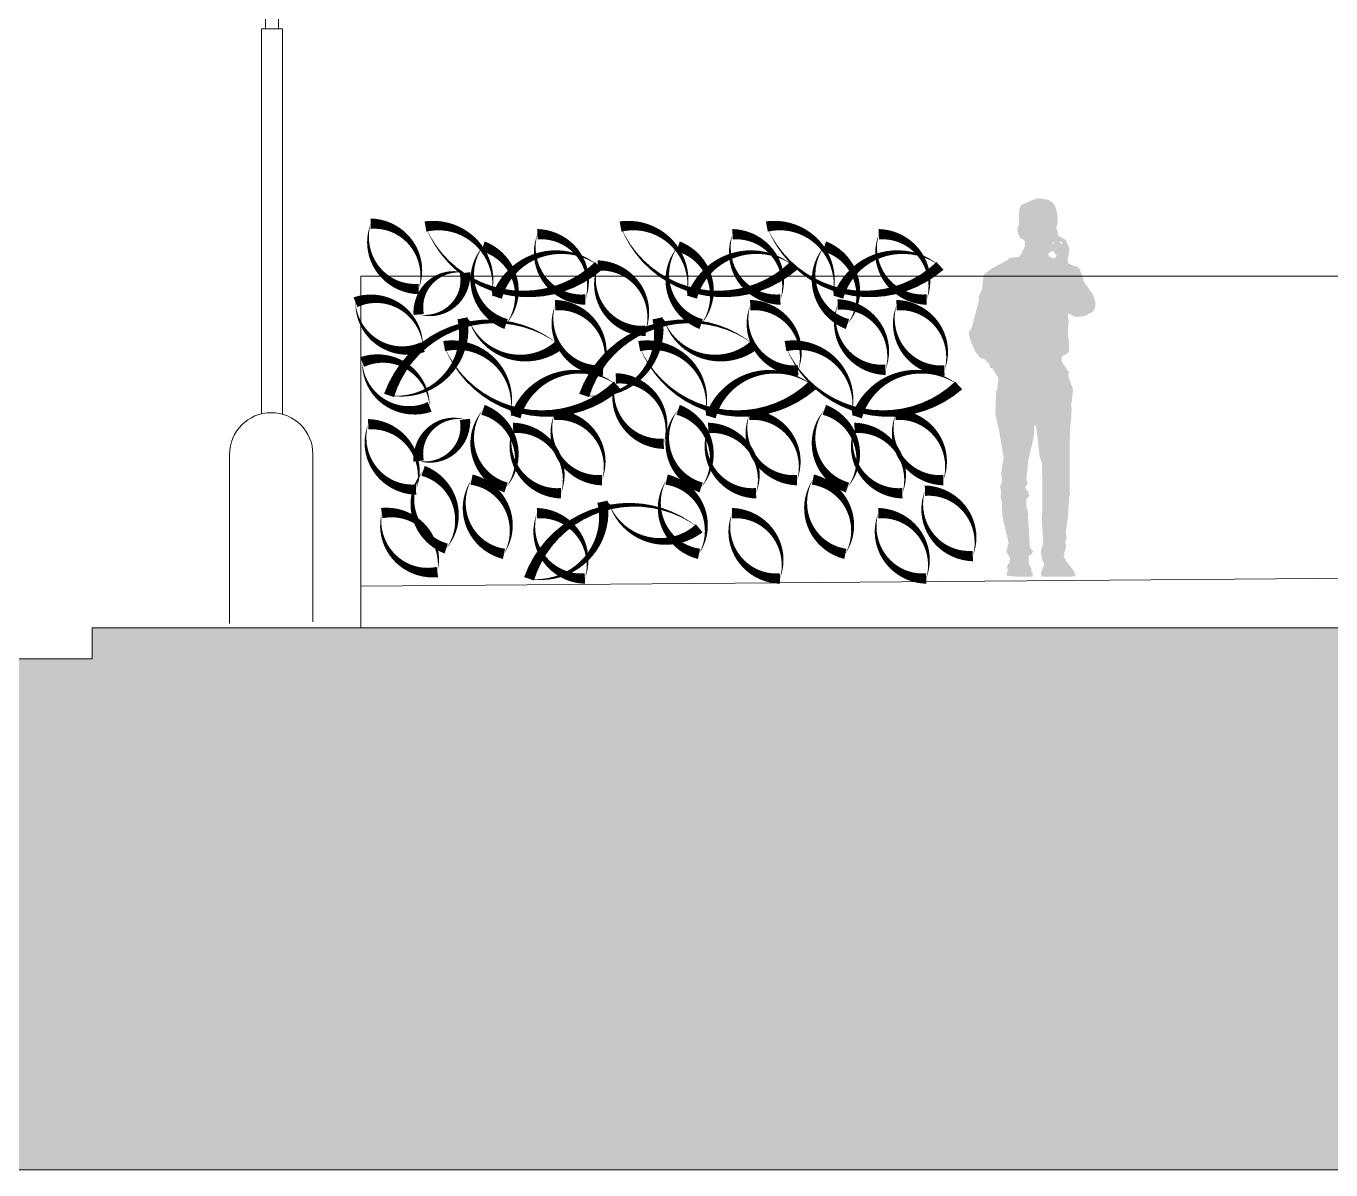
# Model space of a CAD drawing. Header units: metres. Extents: x -45 to 1930, y -347 to 488.
# Drawn here: x 109.89 to 116.15, y -257.27 to -251.78 of the extents above; entities that cross this region are included whole.
import ezdxf

# ---------------------------------------------------------------- set-up
doc = ezdxf.new("R2010")
doc.units = ezdxf.units.M
for name, color, linetype in [('2 lidi', 4, 'Continuous'), ('SRAFY', 3, 'Continuous'), ('zariz.predmety', 203, 'Continuous')]:
    doc.layers.add(name, color=color, linetype=linetype)
doc.layers.add('FLOATINGWINDOWS', color=2, linetype='Continuous', plot=False)

# ---------------------------------------------------------------- blocks, each defined once
blk = doc.blocks.new('pan')
at = {"layer": '2 lidi'}
h = blk.add_hatch(color=254, dxfattribs=at)
h.dxf.hatch_style = 1
h.paths.add_polyline_path([(162.087, 139.2882), (162.087, 139.3041), (162.075, 139.3226), (162.0393, 139.455), (162.0393, 139.4736), (162.0366, 139.4868), (162.0287, 139.4987), (162.0247, 139.5146), (162.0181, 139.5703), (162.0128, 139.5822), (161.9783, 139.6073), (161.9081, 139.6457), (161.8895, 139.659), (161.8485, 139.663), (161.8392, 139.6735), (161.8286, 139.6947), (161.8207, 139.708), (161.818, 139.7358), (161.8286, 139.749), (161.8379, 139.749), (161.8511, 139.7715), (161.8551, 139.7914), (161.8538, 139.81), (161.8485, 139.8152), (161.8471, 139.8828), (161.8392, 139.9106), (161.8233, 139.9187), (161.7942, 139.9312), (161.7663, 139.9418), (161.7471, 139.9444), (161.7041, 139.9365), (161.6782, 139.9153), (161.6696, 139.8934), (161.663, 139.861), (161.6623, 139.8299), (161.665, 139.8147), (161.6689, 139.8034), (161.6696, 139.8001), (161.667, 139.7981), (161.6623, 139.7862), (161.6597, 139.763), (161.6524, 139.761), (161.6338, 139.7504), (161.6232, 139.7451), (161.6213, 139.7412), (161.6067, 139.7047), (161.6067, 139.6961), (161.6133, 139.6538), (161.6146, 139.6425), (161.6107, 139.6326), (161.6027, 139.6279), (161.5822, 139.6193), (161.5683, 139.6167), (161.559, 139.6094), (161.5384, 139.5577), (161.5384, 139.5485), (161.5073, 139.5023), (161.4941, 139.4857), (161.4901, 139.4738), (161.4855, 139.4605), (161.4815, 139.4499), (161.4808, 139.4307), (161.4848, 139.4122), (161.4947, 139.3996), (161.5113, 139.391), (161.5252, 139.3831), (161.5398, 139.3784), (161.5484, 139.3771), (161.5709, 139.3751), (161.5789, 139.3778), (161.5908, 139.3798), (161.6027, 139.3897), (161.6073, 139.3917), (161.614, 139.3851), (161.6107, 139.3625), (161.6087, 139.346), (161.6126, 139.3288), (161.6133, 139.2877), (161.6073, 139.2546), (161.6087, 139.2341), (161.6073, 139.2076), (161.6173, 139.1977), (161.6325, 139.1917), (161.6431, 139.1838), (161.6431, 139.1665), (161.6385, 139.1526), (161.6279, 139.1407), (161.6153, 139.1182), (161.6073, 139.1089), (161.6113, 139.0997), (161.608, 139.0798), (161.5888, 139.0289), (161.5921, 138.9892), (161.5967, 138.9554), (161.5954, 138.9296), (161.5974, 138.8872), (161.6014, 138.8515), (161.6047, 138.7767), (161.604, 138.7151), (161.604, 138.6694), (161.604, 138.6429), (161.6054, 138.5431), (161.6027, 138.5285), (161.6054, 138.5146), (161.6073, 138.5066), (161.612, 138.4285), (161.6166, 138.3875), (161.6213, 138.3577), (161.6232, 138.3398), (161.6193, 138.3173), (161.6259, 138.2941), (161.6219, 138.2756), (161.6266, 138.2517), (161.6312, 138.2451), (161.6299, 138.2391), (161.6292, 138.2352), (161.6338, 138.2299), (161.6266, 138.2115), (161.5961, 138.1711), (161.5835, 138.1552), (161.5822, 138.1466), (161.5782, 138.1439), (161.5775, 138.1327), (161.5967, 138.1284), (161.7398, 138.1284), (161.7425, 138.1505), (161.7365, 138.1591), (161.7253, 138.1923), (161.7339, 138.2028), (161.7359, 138.2095), (161.7425, 138.2452), (161.7425, 138.2578), (161.7312, 138.2863), (161.7385, 138.404), (161.7352, 138.4557), (161.7359, 138.5914), (161.7378, 138.6748), (161.7484, 138.7033), (161.7571, 138.7789), (161.765, 138.8488), (161.7743, 138.8567), (161.7756, 138.8037), (161.8048, 138.6806), (161.8061, 138.6488), (161.8101, 138.613), (161.8127, 138.5958), (161.8061, 138.576), (161.818, 138.5601), (161.8127, 138.5455), (161.8034, 138.5376), (161.7995, 138.5164), (161.8127, 138.4978), (161.8127, 138.4647), (161.8061, 138.4475), (161.8021, 138.38), (161.7955, 138.2701), (161.7796, 138.2502), (161.7849, 138.2422), (161.7915, 138.2303), (161.8021, 138.2316), (161.8008, 138.1946), (161.7955, 138.1813), (161.7875, 138.1641), (161.7889, 138.1535), (161.7822, 138.1482), (161.7822, 138.1284), (161.7981, 138.1284), (161.8551, 138.1284), (161.9068, 138.1337), (161.9041, 138.1548), (161.8988, 138.1588), (161.9054, 138.1734), (161.9028, 138.184), (161.8922, 138.1999), (161.8909, 138.2211), (161.9028, 138.2383), (161.9081, 138.2502), (161.9028, 138.274), (161.8975, 138.2899), (161.928, 138.421), (161.9293, 138.4833), (161.9359, 138.5098), (161.9333, 138.5415), (161.9386, 138.5561), (161.9359, 138.5667), (161.9293, 138.5852), (161.9293, 138.5998), (161.9333, 138.6104), (161.9319, 138.6329), (161.9293, 138.6568), (161.9213, 138.6978), (161.9412, 138.8183), (161.9611, 138.907), (161.9584, 139.0037), (161.9584, 139.0183), (161.9518, 139.0276), (161.9505, 139.0461), (161.9505, 139.058), (161.9465, 139.0686), (161.9492, 139.0895), (161.9531, 139.0922), (161.977, 139.1306), (161.9863, 139.1306), (161.9889, 139.1452), (162.0101, 139.1703), (162.034, 139.1796), (162.0578, 139.2087), (162.0777, 139.2537)])
h.paths.add_polyline_path([(161.6776, 139.6551), (161.6696, 139.6657), (161.6683, 139.6724), (161.6709, 139.6777), (161.6776, 139.675), (161.6789, 139.6882), (161.6842, 139.6922), (161.6948, 139.6882), (161.7027, 139.6829), (161.708, 139.675), (161.7027, 139.6644), (161.6895, 139.6591)], flags=16)
h.paths.add_polyline_path([(161.6829, 139.724), (161.6789, 139.7333), (161.6842, 139.7333), (161.6868, 139.7293), (161.6882, 139.7253)], flags=16)
h.paths.add_polyline_path([(161.6378, 139.7227), (161.6418, 139.7333), (161.6577, 139.7386), (161.6484, 139.7293)], flags=16)

msp = doc.modelspace()

# ---------------------------------------------------------------- hatches: boundary and pattern name
at = {"layer": 'SRAFY', "linetype": 'Continuous', "lineweight": 0}
msp.add_hatch(color=251, dxfattribs=at).paths.add_polyline_path([(91.814433, -253.627021), (91.814433, -257.26569), (216.03018, -257.26569), (216.03018, -245.101004), (214.509782, -246.101004), (209.897095, -247.291004), (168.294923, -251.256004), (156.947883, -251.556004), (141.950195, -252.96392), (138.549188, -252.96392), (135.214086, -253.17352), (127.549188, -253.915358), (127.249188, -253.940827), (118.731597, -254.66392), (110.210178, -254.66392), (110.210178, -254.81392), (104.210178, -254.81392), (104.210178, -254.66392), (103.170297, -254.66392), (100.660283, -253.627021)])

# ---------------------------------------------------------------- linework, layer by layer
at = {"linetype": 'Continuous', "lineweight": 0}
for p, q in [((111.042659, -251.790544), (111.042659, -249.464231)), ((111.10451, -251.790544), (111.10451, -249.464231)), ((111.023585, -253.637661), (111.023585, -251.790544)), ((111.023585, -251.790544), (111.123585, -251.790544)), ((111.123585, -253.63975), (111.123585, -251.790544)), ((110.869538, -254.644486), (110.869538, -253.83231)), ((111.269538, -254.636273), (111.269538, -253.83231))]:
    msp.add_line(p, q, dxfattribs=at)
msp.add_arc((111.069538, -253.83231), 0.2, 0, 180, dxfattribs=at)
at = {"layer": 'FLOATINGWINDOWS', "linetype": 'Continuous', "lineweight": 0, "flags": 128}
msp.add_lwpolyline([(91.814433, -253.627021), (91.814433, -257.26569), (216.03018, -257.26569), (216.03018, -245.101004), (214.509782, -246.101004), (209.897095, -247.291004), (168.294923, -251.256004), (156.947883, -251.556004), (141.950195, -252.96392), (138.549188, -252.96392), (135.214086, -253.17352), (135.214086, -253.17352), (127.549188, -253.915358), (127.249188, -253.940827), (118.731597, -254.66392), (110.210178, -254.66392), (110.210178, -254.81392), (104.210178, -254.81392), (104.210178, -254.66392), (103.170297, -254.66392), (100.660283, -253.627021)], close=True, dxfattribs=at)
at = {"layer": 'SRAFY', "linetype": 'Continuous', "lineweight": 0}
for p, q in [((111.499188, -254.66392), (111.499188, -252.97702)), ((118.731597, -252.97702), (111.499188, -252.97702)), ((117.249188, -254.418818), (111.499188, -254.46392)), ((117.249188, -254.66392), (110.210178, -254.66392)), ((110.210178, -254.66392), (110.210178, -254.81392)), ((110.210178, -254.81392), (104.210178, -254.81392)), ((91.814433, -257.26569), (138.549188, -257.26569))]:
    msp.add_line(p, q, dxfattribs=at)
at = {"layer": 'zariz.predmety', "color": 253, "linetype": 'Continuous', "ltscale": 0.001}
for points in [[(111.547018, -252.725161, 0, 0, 0.52056705), (111.547018, -252.725161, 0, 0.05, 0.52056705), (111.776963, -253.038902, 0, 0.05, 0.52056705), (111.547018, -252.725161, 0.05, 0.05, 0)], [(112.640743, -252.927788, 0, 0, 0.52056705), (112.640743, -252.927788, 0, 0.05, 0.52056705), (112.152381, -253.077619, 0, 0.05, 0.52056705), (112.129279, -253.055939, 0, 0.05, 0.52056705), (111.809907, -252.738844, 0, 0.05, 0.52056705), (112.640743, -252.927788, 0.05, 0.05, 0)], [(113.576875, -252.927788, 0, 0, 0.52056705), (113.576875, -252.927788, 0, 0.05, 0.52056705), (113.088513, -253.077619, 0, 0.05, 0.52056705), (113.065412, -253.055939, 0, 0.05, 0.52056705), (112.74604, -252.738844, 0, 0.05, 0.52056705), (113.576875, -252.927788, 0.05, 0.05, 0)], [(114.278977, -252.927788, 0, 0, 0.52056705), (114.278977, -252.927788, 0, 0.05, 0.52056705), (113.790615, -253.077619, 0, 0.05, 0.52056705), (113.767513, -253.055939, 0, 0.05, 0.52056705), (113.448141, -252.738844, 0, 0.05, 0.52056705), (114.278977, -252.927788, 0.05, 0.05, 0)], [(112.577162, -253.089668, 0, 0, 0.52056705), (112.577162, -253.089668, 0, 0.05, 0.52056705), (112.347218, -252.775927, 0, 0.05, 0.52056705), (112.577162, -253.089668, 0.05, 0.05, 0)], [(113.513295, -253.089668, 0, 0, 0.52056705), (113.513295, -253.089668, 0, 0.05, 0.52056705), (113.28335, -252.775927, 0, 0.05, 0.52056705), (113.513295, -253.089668, 0.05, 0.05, 0)], [(114.215396, -253.089668, 0, 0, 0.52056705), (114.215396, -253.089668, 0, 0.05, 0.52056705), (113.985452, -252.775927, 0, 0.05, 0.52056705), (114.215396, -253.089668, 0.05, 0.05, 0)], [(112.196611, -253.207009, 0, 0, 0.52056705), (112.196611, -253.207009, 0, 0.05, 0.52056705), (112.086161, -252.834036, 0, 0.05, 0.52056705), (112.196611, -253.207009, 0.05, 0.05, 0)], [(113.132744, -253.207009, 0, 0, 0.52056705), (113.132744, -253.207009, 0, 0.05, 0.52056705), (113.022294, -252.834036, 0, 0.05, 0.52056705), (113.132744, -253.207009, 0.05, 0.05, 0)], [(113.834845, -253.207009, 0, 0, 0.52056705), (113.834845, -253.207009, 0, 0.05, 0.52056705), (113.724396, -252.834036, 0, 0.05, 0.52056705), (113.834845, -253.207009, 0.05, 0.05, 0)], [(112.86617, -253.239864, 0, 0, 0.52056705), (112.86617, -253.239864, 0, 0.05, 0.52056705), (112.636226, -252.926123, 0, 0.05, 0.52056705), (112.86617, -253.239864, 0.05, 0.05, 0)], [(111.77733, -253.160833, 0, 0, 0.52056705), (111.77733, -253.160833, 0, 0.05, 0.52056705), (111.999623, -252.961124, 0, 0.05, 0.52056705), (111.77733, -253.160833, 0.05, 0.05, 0)], [(111.79769, -253.317569, 0, 0, 0.52056705), (111.79769, -253.317569, 0, 0.05, 0.52056705), (111.473824, -253.102119, 0, 0.05, 0.52056705), (111.79769, -253.317569, 0.05, 0.05, 0)], [(112.662134, -253.429784, 0, 0, 0.52056705), (112.662134, -253.429784, 0, 0.05, 0.52056705), (112.432189, -253.116043, 0, 0.05, 0.52056705), (112.662134, -253.429784, 0.05, 0.05, 0)], [(113.598266, -253.429784, 0, 0, 0.52056705), (113.598266, -253.429784, 0, 0.05, 0.52056705), (113.368322, -253.116043, 0, 0.05, 0.52056705), (113.598266, -253.429784, 0.05, 0.05, 0)], [(114.017507, -253.426476, 0, 0, 0.52056705), (114.017507, -253.426476, 0, 0.05, 0.52056705), (113.787563, -253.112735, 0, 0.05, 0.52056705), (114.017507, -253.426476, 0.05, 0.05, 0)], [(114.300368, -253.429784, 0, 0, 0.52056705), (114.300368, -253.429784, 0, 0.05, 0.52056705), (114.070424, -253.116043, 0, 0.05, 0.52056705), (114.300368, -253.429784, 0.05, 0.05, 0)], [(111.635066, -253.549357, 0, 0, 0.52056705), (111.635066, -253.549357, 0, 0.05, 0.52056705), (111.987522, -253.179597, 0, 0.05, 0.52056705), (112.01828, -253.187189, 0, 0.05, 0.52056705), (112.452009, -253.307298, 0, 0.05, 0.52056705), (111.635066, -253.549357, 0.05, 0.05, 0)], [(112.571199, -253.549357, 0, 0, 0.52056705), (112.571199, -253.549357, 0, 0.05, 0.52056705), (112.923654, -253.179597, 0, 0.05, 0.52056705), (112.954412, -253.187189, 0, 0.05, 0.52056705), (113.388142, -253.307298, 0, 0.05, 0.52056705), (112.571199, -253.549357, 0.05, 0.05, 0)], [(112.730376, -253.501616, 0, 0, 0.52056705), (112.730376, -253.501616, 0, 0.05, 0.52056705), (112.242013, -253.651447, 0, 0.05, 0.52056705), (112.218912, -253.629767, 0, 0.05, 0.52056705), (111.89954, -253.312672, 0, 0.05, 0.52056705), (112.730376, -253.501616, 0.05, 0.05, 0)], [(113.666508, -253.501616, 0, 0, 0.52056705), (113.666508, -253.501616, 0, 0.05, 0.52056705), (113.178146, -253.651447, 0, 0.05, 0.52056705), (113.155044, -253.629767, 0, 0.05, 0.52056705), (112.835672, -253.312672, 0, 0.05, 0.52056705), (113.666508, -253.501616, 0.05, 0.05, 0)], [(114.36861, -253.501616, 0, 0, 0.52056705), (114.36861, -253.501616, 0, 0.05, 0.52056705), (113.880247, -253.651447, 0, 0.05, 0.52056705), (113.857146, -253.629767, 0, 0.05, 0.52056705), (113.537774, -253.312672, 0, 0.05, 0.52056705), (114.36861, -253.501616, 0.05, 0.05, 0)], [(111.830098, -253.604466, 0, 0, 0.52056705), (111.830098, -253.604466, 0, 0.05, 0.52056705), (111.506231, -253.389016, 0, 0.05, 0.52056705), (111.830098, -253.604466, 0.05, 0.05, 0)], [(112.953538, -253.781353, 0, 0, 0.52056705), (112.953538, -253.781353, 0, 0.05, 0.52056705), (112.723593, -253.467613, 0, 0.05, 0.52056705), (112.953538, -253.781353, 0.05, 0.05, 0)], [(112.196445, -253.991305, 0, 0, 0.52056705), (112.196445, -253.991305, 0, 0.05, 0.52056705), (112.085995, -253.618332, 0, 0.05, 0.52056705), (112.196445, -253.991305, 0.05, 0.05, 0)], [(113.132577, -253.991305, 0, 0, 0.52056705), (113.132577, -253.991305, 0, 0.05, 0.52056705), (113.022128, -253.618332, 0, 0.05, 0.52056705), (113.132577, -253.991305, 0.05, 0.05, 0)], [(113.834679, -253.991305, 0, 0, 0.52056705), (113.834679, -253.991305, 0, 0.05, 0.52056705), (113.724229, -253.618332, 0, 0.05, 0.52056705), (113.834679, -253.991305, 0.05, 0.05, 0)], [(111.777164, -253.864132, 0, 0, 0.52056705), (111.777164, -253.864132, 0, 0.05, 0.52056705), (111.999457, -253.664423, 0, 0.05, 0.52056705), (111.777164, -253.864132, 0.05, 0.05, 0)], [(112.656945, -253.956028, 0, 0, 0.52056705), (112.656945, -253.956028, 0, 0.05, 0.52056705), (112.427001, -253.642287, 0, 0.05, 0.52056705), (112.656945, -253.956028, 0.05, 0.05, 0)], [(113.593078, -253.956028, 0, 0, 0.52056705), (113.593078, -253.956028, 0, 0.05, 0.52056705), (113.363133, -253.642287, 0, 0.05, 0.52056705), (113.593078, -253.956028, 0.05, 0.05, 0)], [(114.295179, -253.956028, 0, 0, 0.52056705), (114.295179, -253.956028, 0, 0.05, 0.52056705), (114.065235, -253.642287, 0, 0.05, 0.52056705), (114.295179, -253.956028, 0.05, 0.05, 0)], [(111.534967, -253.687713, 0, 0, 0.52056705), (111.534967, -253.687713, 0, 0.05, 0.52056705), (111.764911, -254.001453, 0, 0.05, 0.52056705), (111.534967, -253.687713, 0.05, 0.05, 0)], [(112.460473, -254.018963, 0, 0, 0.52056705), (112.460473, -254.018963, 0, 0.05, 0.52056705), (112.230528, -253.705222, 0, 0.05, 0.52056705), (112.460473, -254.018963, 0.05, 0.05, 0)], [(113.396605, -254.018963, 0, 0, 0.52056705), (113.396605, -254.018963, 0, 0.05, 0.52056705), (113.166661, -253.705222, 0, 0.05, 0.52056705), (113.396605, -254.018963, 0.05, 0.05, 0)], [(114.098707, -254.018963, 0, 0, 0.52056705), (114.098707, -254.018963, 0, 0.05, 0.52056705), (113.868762, -253.705222, 0, 0.05, 0.52056705), (114.098707, -254.018963, 0.05, 0.05, 0)], [(111.909247, -254.284173, 0, 0, 0.52056705), (111.909247, -254.284173, 0, 0.05, 0.52056705), (111.798797, -253.911201, 0, 0.05, 0.52056705), (111.909247, -254.284173, 0.05, 0.05, 0)], [(112.031041, -253.953176, 0, 0, 0.52056705), (112.031041, -253.953176, 0, 0.05, 0.52056705), (112.186493, -254.309746, 0, 0.05, 0.52056705), (112.031041, -253.953176, 0.05, 0.05, 0)], [(112.967173, -253.953176, 0, 0, 0.52056705), (112.967173, -253.953176, 0, 0.05, 0.52056705), (113.122625, -254.309746, 0, 0.05, 0.52056705), (112.967173, -253.953176, 0.05, 0.05, 0)], [(113.669275, -253.953176, 0, 0, 0.52056705), (113.669275, -253.953176, 0, 0.05, 0.52056705), (113.824727, -254.309746, 0, 0.05, 0.52056705), (113.669275, -253.953176, 0.05, 0.05, 0)], [(112.306821, -254.429254, 0, 0, 0.52056705), (112.306821, -254.429254, 0, 0.05, 0.52056705), (112.659276, -254.059494, 0, 0.05, 0.52056705), (112.690034, -254.067086, 0, 0.05, 0.52056705), (113.123763, -254.187195, 0, 0.05, 0.52056705), (112.306821, -254.429254, 0.05, 0.05, 0)], [(114.436584, -254.320181, 0, 0, 0.52056705), (114.436584, -254.320181, 0, 0.05, 0.52056705), (114.20664, -254.006441, 0, 0.05, 0.52056705), (114.436584, -254.320181, 0.05, 0.05, 0)], [(111.600142, -254.113964, 0, 0, 0.52056705), (111.600142, -254.113964, 0, 0.05, 0.52056705), (111.866904, -254.397065, 0, 0.05, 0.52056705), (111.600142, -254.113964, 0.05, 0.05, 0)], [(112.574722, -254.428136, 0, 0, 0.52056705), (112.574722, -254.428136, 0, 0.05, 0.52056705), (112.344778, -254.114395, 0, 0.05, 0.52056705), (112.574722, -254.428136, 0.05, 0.05, 0)], [(113.510855, -254.428136, 0, 0, 0.52056705), (113.510855, -254.428136, 0, 0.05, 0.52056705), (113.28091, -254.114395, 0, 0.05, 0.52056705), (113.510855, -254.428136, 0.05, 0.05, 0)], [(114.212956, -254.428136, 0, 0, 0.52056705), (114.212956, -254.428136, 0, 0.05, 0.52056705), (113.983012, -254.114395, 0, 0.05, 0.52056705), (114.212956, -254.428136, 0.05, 0.05, 0)]]:
    msp.add_lwpolyline(points, format="xyseb", close=True, dxfattribs=at)

# ---------------------------------------------------------------- block references
at = {"linetype": 'Continuous', "lineweight": 0, "xscale": -1}
msp.add_blockref('pan', (276.505897, -392.547925), dxfattribs=at)

doc.saveas('drawing.dxf')
